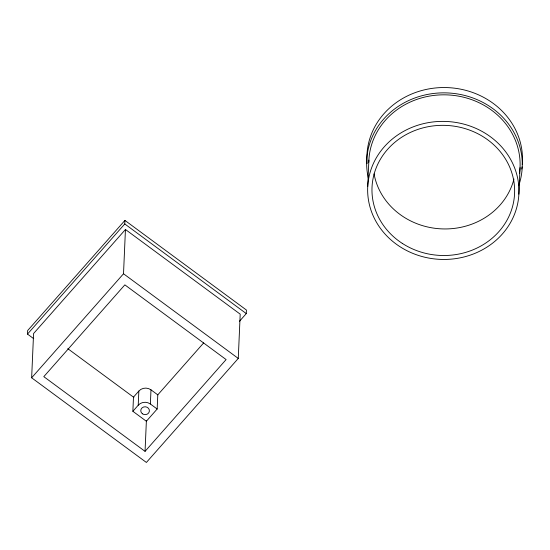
<?xml version="1.0" encoding="UTF-8"?>
<svg xmlns="http://www.w3.org/2000/svg" width="550" height="550" viewBox="0 0 550 550"><rect width="100%" height="100%" fill="white"/><g stroke="black" fill="none" stroke-linecap="round" stroke-linejoin="round"><path stroke-width="0.82" d="M33.715 338.676L27.5 334.091L27.651 330.55L124.926 220.406L246.428 310.049L246.276 313.589L239.449 321.317M31.646 377.795L33.578 333.527L125.448 229.494L240.199 314.16L238.267 358.428L146.396 462.461L31.646 377.795L123.516 273.769L125.448 229.494M27.5 334.091L124.774 223.946L124.926 220.406M132.866 411.297L133.485 397.127L138.847 391.057A8.649 7.886 2.5 0 1 150.989 389.833L157.788 394.852L157.169 409.014L146.362 421.252L132.866 411.297L138.229 405.226L138.847 391.057M145.049 451.357L226.112 359.569L124.857 284.866L43.801 376.654L145.049 451.357L146.389 420.709M157.169 409.014L150.37 403.996L150.989 389.833M367.716 186.663L368.878 160.105M518.877 194.178A75.673 69.025 2.5 0 0 408.547 128.844A75.673 69.025 2.5 0 0 402.469 248.242A75.673 69.025 2.5 0 0 518.877 194.178L520.039 167.613M157.754 394.893L203.672 342.897M124.774 223.946L246.276 313.589M123.516 273.769L238.267 358.428M67.774 348.645L133.897 397.43M138.229 405.226A8.649 7.886 2.5 0 1 150.37 403.996M367.111 163.597A77.832 70.991 2.5 0 1 444.634 87.539A77.832 70.991 2.5 0 1 522.273 164.636M522.046 166.856A77.832 70.991 2.5 0 1 521.744 169.063M368.266 177.746A77.832 70.991 2.5 0 1 448.064 92.957A77.832 70.991 2.5 0 1 518.856 185.233M368.803 162.271A75.673 69.025 2.5 0 1 449.941 95.047A75.673 69.025 2.5 0 1 519.475 173.367M513.954 179.039A71.349 65.079 2.5 0 1 442.131 228.896A71.349 65.079 2.5 0 1 374.055 173.855M142.381 413.772A4.324 3.946 2.5 0 0 149.359 411.338A4.324 3.946 2.5 0 0 143.516 407.027A4.324 3.946 2.5 0 0 142.381 413.772M402.27 243.368A71.349 65.079 2.5 0 0 514.353 196.735A71.349 65.079 2.5 0 0 413.27 131.161A71.349 65.079 2.5 0 0 402.27 243.368"/></g></svg>
